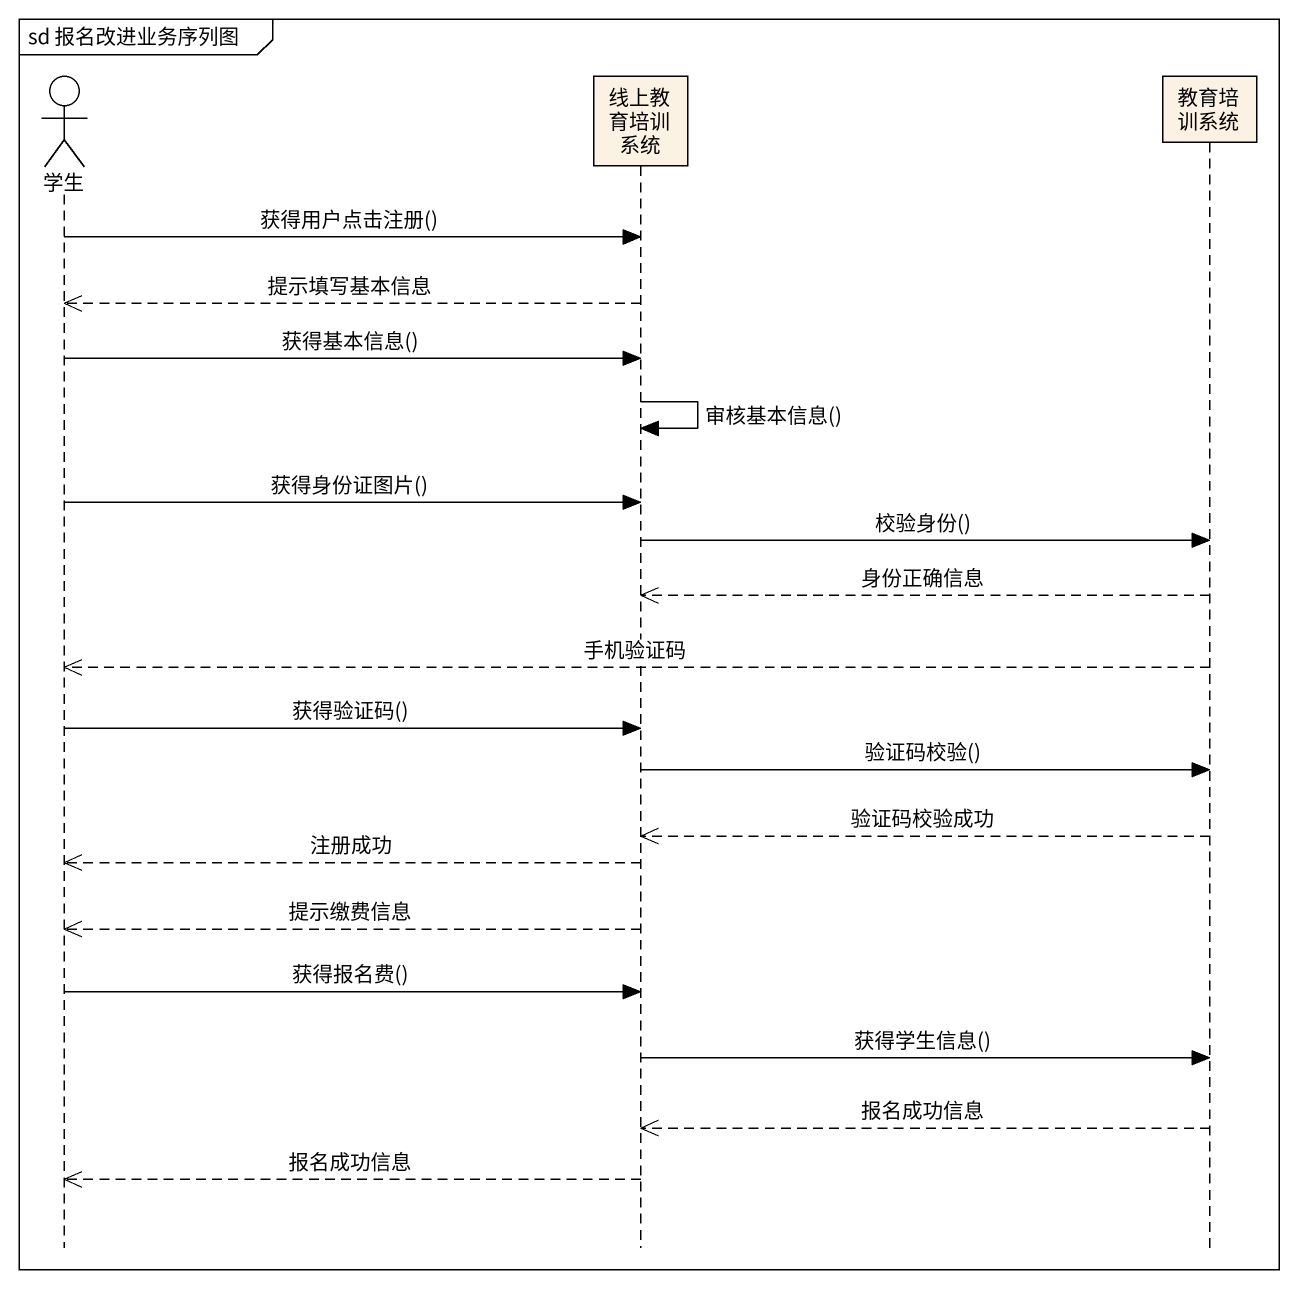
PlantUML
@startuml
mainframe sd 报名改进业务序列图
hide footbox
actor 学生
participant 线上教育培训系统
participant 教育培训系统

学生 -> 线上教育培训系统 : 获得用户点击注册()
线上教育培训系统 -->> 学生 : 提示填写基本信息
学生 -> 线上教育培训系统 : 获得基本信息()
线上教育培训系统 -> 线上教育培训系统 : 审核基本信息()
学生 -> 线上教育培训系统 : 获得身份证图片()
线上教育培训系统 -> 教育培训系统 : 校验身份()
教育培训系统 -->> 线上教育培训系统 : 身份正确信息
教育培训系统 -->> 学生 : 手机验证码
学生 -> 线上教育培训系统 : 获得验证码()
线上教育培训系统 -> 教育培训系统 : 验证码校验()
教育培训系统 -->> 线上教育培训系统 : 验证码校验成功
线上教育培训系统 -->> 学生 : 注册成功
线上教育培训系统 -->> 学生 : 提示缴费信息
学生 -> 线上教育培训系统 : 获得报名费()
线上教育培训系统 -> 教育培训系统 : 获得学生信息()
教育培训系统 -->> 线上教育培训系统 : 报名成功信息
线上教育培训系统 -->> 学生 : 报名成功信息
@enduml
